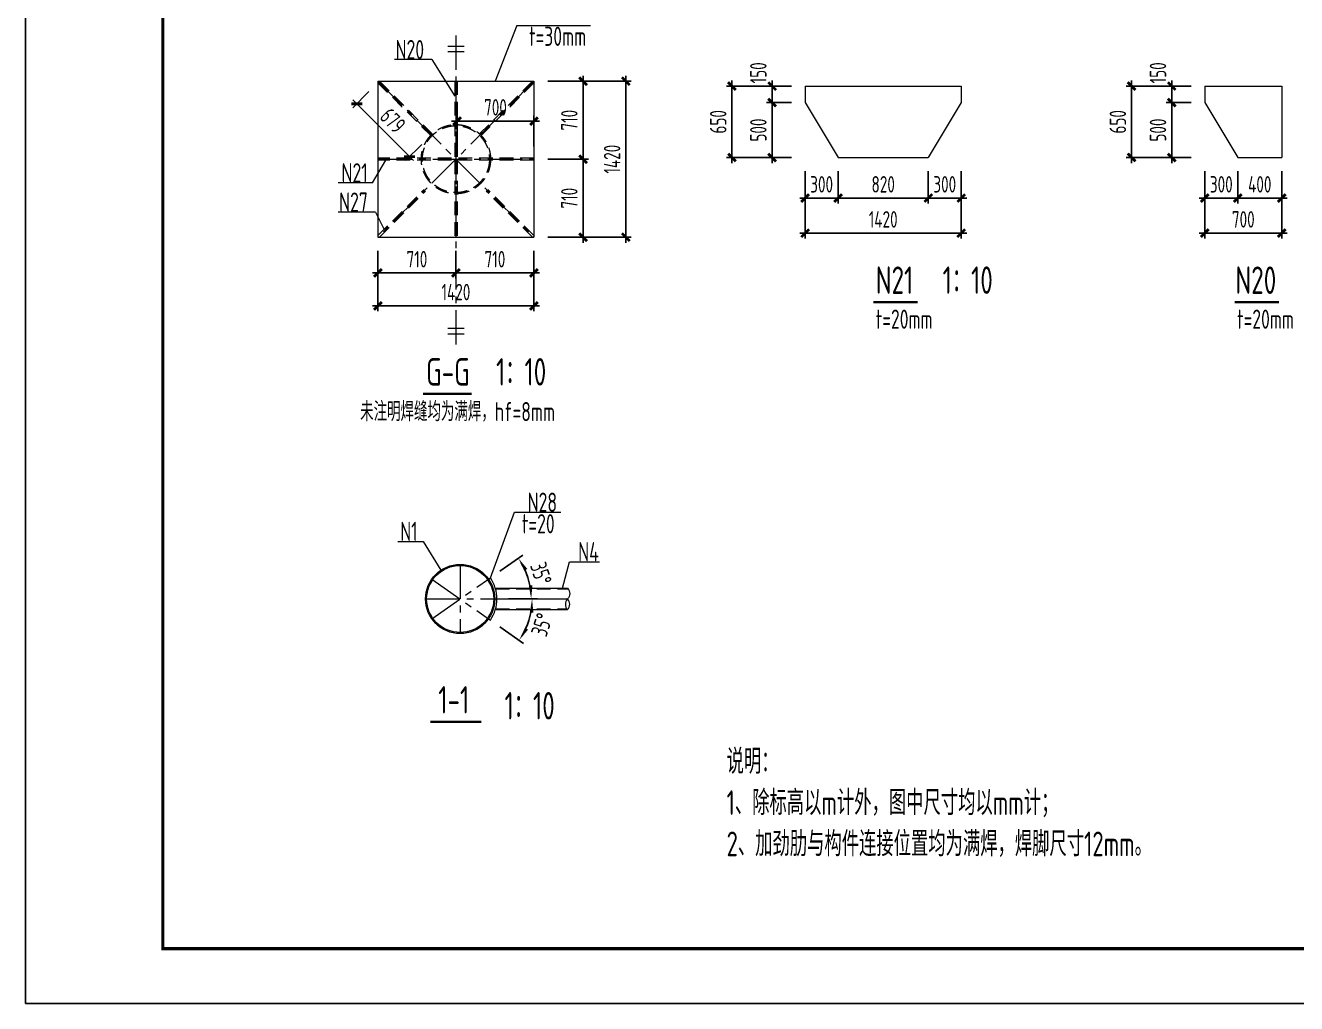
# Model space of a CAD drawing. Extents: x -2876908 to 633791, y -1383861 to 872234.
# Drawn here: x 160740 to 276402, y -1081910 to -992875 of the extents above; entities that cross this region are included whole.
import ezdxf
from ezdxf.enums import TextEntityAlignment as Align

# ---------------------------------------------------------------- set-up
doc = ezdxf.new("R2010")
doc.units = 0
doc.header["$LTSCALE"] = 5
doc.header["$MEASUREMENT"] = 0
doc.linetypes.add('CENTER', pattern=[2, 1.25, -0.25, 0.25, -0.25])
doc.linetypes.add('DASHED', pattern=[0.75, 0.5, -0.25])
doc.layers.get('0').update_dxf_attribs({"linetype": 'CONTINUOUS', "lineweight": 25})
doc.layers.get('DEFPOINTS').update_dxf_attribs({"color": 35, "linetype": 'CONTINUOUS', "lineweight": 13})
for name, color, linetype, lineweight in [('1粗实线', 1, 'CONTINUOUS', 30), ('3中心线', 6, 'CENTER', 18), ('4虚线', 2, 'DASHED', 18), ('5标注', 3, 'CONTINUOUS', 15), ('6文本', 7, 'CONTINUOUS', 15), ('8轮廓线', 4, 'CONTINUOUS', 15), ('DIM', 3, 'CONTINUOUS', 0), ('HFZT', 5, 'CONTINUOUS', 15), ('THIN', 7, 'CONTINUOUS', 0)]:
    doc.layers.add(name, color=color, linetype=linetype, lineweight=lineweight)
doc.layers.add('M_Dim', color=3, linetype='CONTINUOUS')
doc.styles.add('TSSD_Dimension', font='tssdeng.shx', dxfattribs={"width": 0.7, "bigfont": 'hztxt.shx'})
doc.styles.add('TSSD_NORM', font='tssdeng.shx', dxfattribs={"width": 0.7, "bigfont": 'hztxt.shx'})
doc.dimstyles.new('TSAN_100_100', dxfattribs={"dimtxt": 300, "dimasz": 100, "dimexe": 100, "dimexo": 250, "dimgap": 100, "dimtad": 2, "dimzin": 0, "dimdsep": 46, "dimtxsty": 'TSSD_Dimension', "dimblk": 'CLOSEDBLANK', "dimblk1": 'CLOSEDBLANK', "dimblk2": 'CLOSEDBLANK', "dimcen": 0, "dimdle": 100, "dimclrt": 7, "dimadec": 0, "dimazin": 0, "dimtfac": 1, "dimtdec": 0, "dimtix": 1, "dimtmove": 2, "dimatfit": 3, "dimldrblk": 'CLOSEDBLANK', "dimfxl": 1, "dimtolj": 1, "dimtzin": 0, "dimarcsym": 0})
doc.dimstyles.new('TSSD_100_100', dxfattribs={"dimtxt": 300, "dimasz": 100, "dimexe": 100, "dimexo": 250, "dimgap": 100, "dimtad": 1, "dimdec": 0, "dimzin": 0, "dimdsep": 46, "dimtxsty": 'TSSD_Dimension', "dimblk": 'ARCHTICK', "dimblk1": 'ARCHTICK', "dimblk2": 'ARCHTICK', "dimcen": 0, "dimdle": 100, "dimclrt": 7, "dimadec": 0, "dimazin": 0, "dimtfac": 1, "dimtdec": 0, "dimtix": 1, "dimtmove": 2, "dimatfit": 3, "dimfxl": 1, "dimtolj": 1, "dimtzin": 0, "dimarcsym": 0})

# ---------------------------------------------------------------- blocks, each defined once
blk = doc.blocks.new('施工设计图框')
at = {"color": 7, "linetype": 'Continuous'}
blk.add_lwpolyline([(-395.5, -13.5), (-395.5, 283.5), (24.5, 283.5), (24.5, -13.5), (-395.5, -13.5)], dxfattribs=at)
at = {"layer": '1粗实线', "color": 7, "linetype": 'Continuous', "const_width": 0.6}
blk.add_lwpolyline([(-370.5, -3.5), (-370.5, 273.5), (14.5, 273.5), (14.5, -3.5), (-370.5, -3.5)], dxfattribs=at)
at = {"layer": 'HFZT', "color": 2, "style": 'TSSD_NORM', "width": 0.7}
for tag, height, p in [('比例尺', 2.5, (7.25, 17.5)), ('图号', 2.5, (-20.49, 3.5)), ('日期', 2.5, (7.25, 3.5)), ('图名', 4, (-76.24, 0.75))]:
    blk.add_attdef(tag, text='', height=height, dxfattribs=at).set_placement(p, align=Align.MIDDLE)
blk = doc.blocks.new('_ArchTick')
at = {"color": 0, "linetype": 'ByBlock', "const_width": 0.5}
blk.add_lwpolyline([(-0.71, -0.71), (0.71, 0.71)], dxfattribs=at)
blk = doc.blocks.new('*D1401')
at = {"layer": 'DEFPOINTS', "color": 0, "transparency": 16777216}
for p in [(192812, -1012151), (199912, -1012151), (199912, -1015405)]:
    blk.add_point(p, dxfattribs=at)
at = {"layer": 'DIM', "color": 0, "lineweight": -2, "transparency": 16777216}
for p, q in [((192812, -1013401), (192812, -1015905)), ((199912, -1013401), (199912, -1015905)), ((192312, -1015405), (200412, -1015405))]:
    blk.add_line(p, q, dxfattribs=at)
at = {"layer": 'DIM', "color": 0, "lineweight": -2, "transparency": 16777216, "xscale": 500, "yscale": 500, "zscale": 500, "rotation": 180}
blk.add_blockref('_ArchTick', (192812, -1015405), dxfattribs=at)
at = {"layer": 'DIM', "color": 0, "lineweight": -2, "transparency": 16777216, "xscale": 500, "yscale": 500, "zscale": 500}
blk.add_blockref('_ArchTick', (199912, -1015405), dxfattribs=at)
at = {"layer": 'DIM', "color": 7, "transparency": 16777216, "insert": (196362, -1014155), "char_height": 1500, "attachment_point": 5, "style": 'TSSD_Dimension'}
blk.add_mtext('\\A1;710', dxfattribs=at)
blk = doc.blocks.new('*D1402')
at = {"layer": 'DEFPOINTS', "color": 0, "transparency": 16777216}
for p in [(199912, -1012151), (207012, -1012151), (207012, -1015405)]:
    blk.add_point(p, dxfattribs=at)
at = {"layer": 'DIM', "color": 0, "lineweight": -2, "transparency": 16777216}
for p, q in [((199912, -1013401), (199912, -1015905)), ((207012, -1013401), (207012, -1015905)), ((199412, -1015405), (207512, -1015405))]:
    blk.add_line(p, q, dxfattribs=at)
at = {"layer": 'DIM', "color": 0, "lineweight": -2, "transparency": 16777216, "xscale": 500, "yscale": 500, "zscale": 500, "rotation": 180}
blk.add_blockref('_ArchTick', (199912, -1015405), dxfattribs=at)
at = {"layer": 'DIM', "color": 0, "lineweight": -2, "transparency": 16777216, "xscale": 500, "yscale": 500, "zscale": 500}
blk.add_blockref('_ArchTick', (207012, -1015405), dxfattribs=at)
at = {"layer": 'DIM', "color": 7, "transparency": 16777216, "insert": (203462, -1014155), "char_height": 1500, "attachment_point": 5, "style": 'TSSD_Dimension'}
blk.add_mtext('\\A1;710', dxfattribs=at)
blk = doc.blocks.new('*D1403')
at = {"layer": 'DEFPOINTS', "color": 0, "transparency": 16777216}
for p in [(192812, -1012151), (207012, -1012151), (207012, -1018399)]:
    blk.add_point(p, dxfattribs=at)
at = {"layer": 'DIM', "color": 0, "lineweight": -2, "transparency": 16777216}
for p, q in [((192812, -1013401), (192812, -1018899)), ((207012, -1013401), (207012, -1018899)), ((192312, -1018399), (207512, -1018399))]:
    blk.add_line(p, q, dxfattribs=at)
at = {"layer": 'DIM', "color": 0, "lineweight": -2, "transparency": 16777216, "xscale": 500, "yscale": 500, "zscale": 500, "rotation": 180}
blk.add_blockref('_ArchTick', (192812, -1018399), dxfattribs=at)
at = {"layer": 'DIM', "color": 0, "lineweight": -2, "transparency": 16777216, "xscale": 500, "yscale": 500, "zscale": 500}
blk.add_blockref('_ArchTick', (207012, -1018399), dxfattribs=at)
at = {"layer": 'DIM', "color": 7, "transparency": 16777216, "insert": (199912, -1017149), "char_height": 1500, "attachment_point": 5, "style": 'TSSD_Dimension'}
blk.add_mtext('\\A1;1420', dxfattribs=at)
blk = doc.blocks.new('*D1404')
at = {"layer": 'DEFPOINTS', "color": 0, "transparency": 16777216}
for p in [(207012, -1005051), (211481, -1005051), (207012, -1012151)]:
    blk.add_point(p, dxfattribs=at)
at = {"layer": 'DIM', "color": 0, "lineweight": -2, "transparency": 16777216}
for p, q in [((208262, -1005051), (211981, -1005051)), ((211481, -1012651), (211481, -1004551)), ((208262, -1012151), (211981, -1012151))]:
    blk.add_line(p, q, dxfattribs=at)
at = {"layer": 'DIM', "color": 0, "lineweight": -2, "transparency": 16777216, "xscale": 500, "yscale": 500, "zscale": 500}
for p, rotation in [((211481, -1005051), 90), ((211481, -1012151), 270)]:
    blk.add_blockref('_ArchTick', p, dxfattribs=dict(at, rotation=rotation))
at = {"layer": 'DIM', "color": 7, "transparency": 16777216, "insert": (210231, -1008601), "char_height": 1500, "attachment_point": 5, "rotation": 90, "style": 'TSSD_Dimension'}
blk.add_mtext('\\A1;710', dxfattribs=at)
blk = doc.blocks.new('*D1405')
at = {"layer": 'DEFPOINTS', "color": 0, "transparency": 16777216}
for p in [(207012, -997951), (211481, -997951), (207012, -1005051)]:
    blk.add_point(p, dxfattribs=at)
at = {"layer": 'DIM', "color": 0, "lineweight": -2, "transparency": 16777216}
for p, q in [((208262, -997951), (211981, -997951)), ((211481, -1005551), (211481, -997451)), ((208262, -1005051), (211981, -1005051))]:
    blk.add_line(p, q, dxfattribs=at)
at = {"layer": 'DIM', "color": 0, "lineweight": -2, "transparency": 16777216, "xscale": 500, "yscale": 500, "zscale": 500}
for p, rotation in [((211481, -997951), 90), ((211481, -1005051), 270)]:
    blk.add_blockref('_ArchTick', p, dxfattribs=dict(at, rotation=rotation))
at = {"layer": 'DIM', "color": 7, "transparency": 16777216, "insert": (210231, -1001501), "char_height": 1500, "attachment_point": 5, "rotation": 90, "style": 'TSSD_Dimension'}
blk.add_mtext('\\A1;710', dxfattribs=at)
blk = doc.blocks.new('*D1406')
at = {"layer": 'DEFPOINTS', "color": 0, "transparency": 16777216}
for p in [(207012, -997951), (215371, -997951), (207012, -1012151)]:
    blk.add_point(p, dxfattribs=at)
at = {"layer": 'DIM', "color": 0, "lineweight": -2, "transparency": 16777216}
for p, q in [((208262, -997951), (215871, -997951)), ((215371, -1012651), (215371, -997451)), ((208262, -1012151), (215871, -1012151))]:
    blk.add_line(p, q, dxfattribs=at)
at = {"layer": 'DIM', "color": 0, "lineweight": -2, "transparency": 16777216, "xscale": 500, "yscale": 500, "zscale": 500}
for p, rotation in [((215371, -997951), 90), ((215371, -1012151), 270)]:
    blk.add_blockref('_ArchTick', p, dxfattribs=dict(at, rotation=rotation))
at = {"layer": 'DIM', "color": 7, "transparency": 16777216, "insert": (214121, -1005051), "char_height": 1500, "attachment_point": 5, "rotation": 90, "style": 'TSSD_Dimension'}
blk.add_mtext('\\A1;1420', dxfattribs=at)
blk = doc.blocks.new('*D1407')
at = {"layer": 'DEFPOINTS', "color": 0, "transparency": 16777216}
for p in [(192883, -998021), (197684, -1002823), (195690, -1004817)]:
    blk.add_point(p, dxfattribs=at)
at = {"layer": 'DIM', "color": 0, "lineweight": -2, "transparency": 16777216}
for p, q in [((191999, -998905), (190535, -1000369)), ((190535, -999662), (196044, -1005171)), ((196801, -1003707), (195337, -1005171))]:
    blk.add_line(p, q, dxfattribs=at)
at = {"layer": 'DIM', "color": 0, "lineweight": -2, "transparency": 16777216, "xscale": 500, "yscale": 500, "zscale": 500}
for p, rotation in [((190888, -1000015), 134.9999999999997), ((195690, -1004817), 314.9999999999997)]:
    blk.add_blockref('_ArchTick', p, dxfattribs=dict(at, rotation=rotation))
at = {"layer": 'DIM', "color": 7, "transparency": 16777216, "insert": (194173, -1001532), "char_height": 1500, "attachment_point": 5, "rotation": 315, "style": 'TSSD_Dimension'}
blk.add_mtext('\\A1;679', dxfattribs=at)
blk = doc.blocks.new('*D1408')
at = {"layer": 'DEFPOINTS', "color": 0, "transparency": 16777216}
for p in [(228679, -998401), (231689, -998401), (231689, -999901)]:
    blk.add_point(p, dxfattribs=at)
at = {"layer": 'DIM', "color": 0, "lineweight": -2, "transparency": 16777216}
for p, q in [((228679, -1000401), (228679, -997901)), ((230439, -998401), (228179, -998401)), ((230439, -999901), (228179, -999901))]:
    blk.add_line(p, q, dxfattribs=at)
at = {"layer": 'DIM', "color": 0, "lineweight": -2, "transparency": 16777216, "xscale": 500, "yscale": 500, "zscale": 500}
for p, rotation in [((228679, -998401), 90), ((228679, -999901), 270)]:
    blk.add_blockref('_ArchTick', p, dxfattribs=dict(at, rotation=rotation))
at = {"layer": 'DIM', "color": 7, "transparency": 16777216, "insert": (227429, -997191), "char_height": 1500, "attachment_point": 5, "rotation": 90, "style": 'TSSD_Dimension'}
blk.add_mtext('\\A1;150', dxfattribs=at)
blk = doc.blocks.new('*D1409')
at = {"layer": 'DEFPOINTS', "color": 0, "transparency": 16777216}
for p in [(231689, -999901), (228679, -1004901), (231689, -1004901)]:
    blk.add_point(p, dxfattribs=at)
at = {"layer": 'DIM', "color": 0, "lineweight": -2, "transparency": 16777216}
for p, q in [((230439, -999901), (228179, -999901)), ((228679, -999401), (228679, -1005401)), ((230439, -1004901), (228179, -1004901))]:
    blk.add_line(p, q, dxfattribs=at)
at = {"layer": 'DIM', "color": 0, "lineweight": -2, "transparency": 16777216, "xscale": 500, "yscale": 500, "zscale": 500}
for p, rotation in [((228679, -999901), 90), ((228679, -1004901), 270)]:
    blk.add_blockref('_ArchTick', p, dxfattribs=dict(at, rotation=rotation))
at = {"layer": 'DIM', "color": 7, "transparency": 16777216, "insert": (227429, -1002401), "char_height": 1500, "attachment_point": 5, "rotation": 90, "style": 'TSSD_Dimension'}
blk.add_mtext('\\A1;500', dxfattribs=at)
blk = doc.blocks.new('*D1410')
at = {"layer": 'DEFPOINTS', "color": 0, "transparency": 16777216}
for p in [(231689, -1004901), (234689, -1004901), (234689, -1008589)]:
    blk.add_point(p, dxfattribs=at)
at = {"layer": 'DIM', "color": 0, "lineweight": -2, "transparency": 16777216}
for p, q in [((231689, -1006151), (231689, -1009089)), ((234689, -1006151), (234689, -1009089)), ((231689, -1008589), (231189, -1008589)), ((231689, -1008589), (234689, -1008589)), ((234689, -1008589), (235189, -1008589))]:
    blk.add_line(p, q, dxfattribs=at)
at = {"layer": 'DIM', "color": 0, "lineweight": -2, "transparency": 16777216, "xscale": 500, "yscale": 500, "zscale": 500}
blk.add_blockref('_ArchTick', (231689, -1008589), dxfattribs=at)
at = {"layer": 'DIM', "color": 0, "lineweight": -2, "transparency": 16777216, "xscale": 500, "yscale": 500, "zscale": 500, "rotation": 180}
blk.add_blockref('_ArchTick', (234689, -1008589), dxfattribs=at)
at = {"layer": 'DIM', "color": 7, "transparency": 16777216, "insert": (233189, -1007339), "char_height": 1500, "attachment_point": 5, "style": 'TSSD_Dimension'}
blk.add_mtext('\\A1;300', dxfattribs=at)
blk = doc.blocks.new('*D1411')
at = {"layer": 'DEFPOINTS', "color": 0, "transparency": 16777216}
for p in [(234689, -1004901), (242889, -1004901), (242889, -1008589)]:
    blk.add_point(p, dxfattribs=at)
at = {"layer": 'DIM', "color": 0, "lineweight": -2, "transparency": 16777216}
for p, q in [((234689, -1006151), (234689, -1009089)), ((242889, -1006151), (242889, -1009089)), ((234189, -1008589), (243389, -1008589))]:
    blk.add_line(p, q, dxfattribs=at)
at = {"layer": 'DIM', "color": 0, "lineweight": -2, "transparency": 16777216, "xscale": 500, "yscale": 500, "zscale": 500, "rotation": 180}
blk.add_blockref('_ArchTick', (234689, -1008589), dxfattribs=at)
at = {"layer": 'DIM', "color": 0, "lineweight": -2, "transparency": 16777216, "xscale": 500, "yscale": 500, "zscale": 500}
blk.add_blockref('_ArchTick', (242889, -1008589), dxfattribs=at)
at = {"layer": 'DIM', "color": 7, "transparency": 16777216, "insert": (238789, -1007339), "char_height": 1500, "attachment_point": 5, "style": 'TSSD_Dimension'}
blk.add_mtext('\\A1;820', dxfattribs=at)
blk = doc.blocks.new('*D1412')
at = {"layer": 'DEFPOINTS', "color": 0, "transparency": 16777216}
for p in [(242889, -1004901), (245889, -1004901), (242889, -1008589)]:
    blk.add_point(p, dxfattribs=at)
at = {"layer": 'DIM', "color": 0, "lineweight": -2, "transparency": 16777216}
for p, q in [((242889, -1006151), (242889, -1009089)), ((245889, -1006151), (245889, -1009089)), ((242889, -1008589), (242389, -1008589)), ((245889, -1008589), (242889, -1008589)), ((245889, -1008589), (246389, -1008589))]:
    blk.add_line(p, q, dxfattribs=at)
at = {"layer": 'DIM', "color": 0, "lineweight": -2, "transparency": 16777216, "xscale": 500, "yscale": 500, "zscale": 500}
blk.add_blockref('_ArchTick', (242889, -1008589), dxfattribs=at)
at = {"layer": 'DIM', "color": 0, "lineweight": -2, "transparency": 16777216, "xscale": 500, "yscale": 500, "zscale": 500, "rotation": 180}
blk.add_blockref('_ArchTick', (245889, -1008589), dxfattribs=at)
at = {"layer": 'DIM', "color": 7, "transparency": 16777216, "insert": (244389, -1007339), "char_height": 1500, "attachment_point": 5, "style": 'TSSD_Dimension'}
blk.add_mtext('\\A1;300', dxfattribs=at)
blk = doc.blocks.new('*D1413')
at = {"layer": 'DEFPOINTS', "color": 0, "transparency": 16777216}
for p in [(231689, -1004901), (245889, -1004901), (245889, -1011780)]:
    blk.add_point(p, dxfattribs=at)
at = {"layer": 'DIM', "color": 0, "lineweight": -2, "transparency": 16777216}
for p, q in [((231689, -1006151), (231689, -1012280)), ((245889, -1006151), (245889, -1012280)), ((231189, -1011780), (246389, -1011780))]:
    blk.add_line(p, q, dxfattribs=at)
at = {"layer": 'DIM', "color": 0, "lineweight": -2, "transparency": 16777216, "xscale": 500, "yscale": 500, "zscale": 500, "rotation": 180}
blk.add_blockref('_ArchTick', (231689, -1011780), dxfattribs=at)
at = {"layer": 'DIM', "color": 0, "lineweight": -2, "transparency": 16777216, "xscale": 500, "yscale": 500, "zscale": 500}
blk.add_blockref('_ArchTick', (245889, -1011780), dxfattribs=at)
at = {"layer": 'DIM', "color": 7, "transparency": 16777216, "insert": (238789, -1010530), "char_height": 1500, "attachment_point": 5, "style": 'TSSD_Dimension'}
blk.add_mtext('\\A1;1420', dxfattribs=at)
blk = doc.blocks.new('*D1414')
at = {"layer": 'DEFPOINTS', "color": 0, "transparency": 16777216}
for p in [(207012, -1001585), (200012, -1005151), (207012, -1005151)]:
    blk.add_point(p, dxfattribs=at)
at = {"layer": 'DIM', "color": 0, "lineweight": -2, "transparency": 16777216}
for p, q in [((199512, -1001585), (207512, -1001585)), ((200012, -1003901), (200012, -1001085)), ((207012, -1003901), (207012, -1001085))]:
    blk.add_line(p, q, dxfattribs=at)
at = {"layer": 'DIM', "color": 0, "lineweight": -2, "transparency": 16777216, "xscale": 500, "yscale": 500, "zscale": 500, "rotation": 180}
blk.add_blockref('_ArchTick', (200012, -1001585), dxfattribs=at)
at = {"layer": 'DIM', "color": 0, "lineweight": -2, "transparency": 16777216, "xscale": 500, "yscale": 500, "zscale": 500}
blk.add_blockref('_ArchTick', (207012, -1001585), dxfattribs=at)
at = {"layer": 'DIM', "color": 7, "transparency": 16777216, "insert": (203512, -1000335), "char_height": 1500, "attachment_point": 5, "style": 'TSSD_Dimension'}
blk.add_mtext('\\A1;700', dxfattribs=at)
blk = doc.blocks.new('*D1415')
at = {"layer": 'DEFPOINTS', "color": 0, "transparency": 16777216}
for p in [(265043, -998401), (268053, -998401), (268053, -999901)]:
    blk.add_point(p, dxfattribs=at)
at = {"layer": 'DIM', "color": 0, "lineweight": -2, "transparency": 16777216}
for p, q in [((265043, -1000401), (265043, -997901)), ((266803, -998401), (264543, -998401)), ((266803, -999901), (264543, -999901))]:
    blk.add_line(p, q, dxfattribs=at)
at = {"layer": 'DIM', "color": 0, "lineweight": -2, "transparency": 16777216, "xscale": 500, "yscale": 500, "zscale": 500}
for p, rotation in [((265043, -998401), 90), ((265043, -999901), 270)]:
    blk.add_blockref('_ArchTick', p, dxfattribs=dict(at, rotation=rotation))
at = {"layer": 'DIM', "color": 7, "transparency": 16777216, "insert": (263793, -997191), "char_height": 1500, "attachment_point": 5, "rotation": 90, "style": 'TSSD_Dimension'}
blk.add_mtext('\\A1;150', dxfattribs=at)
blk = doc.blocks.new('*D1416')
at = {"layer": 'DEFPOINTS', "color": 0, "transparency": 16777216}
for p in [(268053, -999901), (265043, -1004901), (268053, -1004901)]:
    blk.add_point(p, dxfattribs=at)
at = {"layer": 'DIM', "color": 0, "lineweight": -2, "transparency": 16777216}
for p, q in [((266803, -999901), (264543, -999901)), ((265043, -999401), (265043, -1005401)), ((266803, -1004901), (264543, -1004901))]:
    blk.add_line(p, q, dxfattribs=at)
at = {"layer": 'DIM', "color": 0, "lineweight": -2, "transparency": 16777216, "xscale": 500, "yscale": 500, "zscale": 500}
for p, rotation in [((265043, -999901), 90), ((265043, -1004901), 270)]:
    blk.add_blockref('_ArchTick', p, dxfattribs=dict(at, rotation=rotation))
at = {"layer": 'DIM', "color": 7, "transparency": 16777216, "insert": (263793, -1002401), "char_height": 1500, "attachment_point": 5, "rotation": 90, "style": 'TSSD_Dimension'}
blk.add_mtext('\\A1;500', dxfattribs=at)
blk = doc.blocks.new('*D1417')
at = {"layer": 'DEFPOINTS', "color": 0, "transparency": 16777216}
for p in [(268053, -1004901), (271053, -1004901), (271053, -1008589)]:
    blk.add_point(p, dxfattribs=at)
at = {"layer": 'DIM', "color": 0, "lineweight": -2, "transparency": 16777216}
for p, q in [((268053, -1006151), (268053, -1009089)), ((271053, -1006151), (271053, -1009089)), ((268053, -1008589), (267553, -1008589)), ((268053, -1008589), (271053, -1008589)), ((271053, -1008589), (271553, -1008589))]:
    blk.add_line(p, q, dxfattribs=at)
at = {"layer": 'DIM', "color": 0, "lineweight": -2, "transparency": 16777216, "xscale": 500, "yscale": 500, "zscale": 500}
blk.add_blockref('_ArchTick', (268053, -1008589), dxfattribs=at)
at = {"layer": 'DIM', "color": 0, "lineweight": -2, "transparency": 16777216, "xscale": 500, "yscale": 500, "zscale": 500, "rotation": 180}
blk.add_blockref('_ArchTick', (271053, -1008589), dxfattribs=at)
at = {"layer": 'DIM', "color": 7, "transparency": 16777216, "insert": (269553, -1007339), "char_height": 1500, "attachment_point": 5, "style": 'TSSD_Dimension'}
blk.add_mtext('\\A1;300', dxfattribs=at)
blk = doc.blocks.new('*D1418')
at = {"layer": 'DEFPOINTS', "color": 0, "transparency": 16777216}
for p in [(271053, -1004901), (275053, -1004901), (275053, -1008589)]:
    blk.add_point(p, dxfattribs=at)
at = {"layer": 'DIM', "color": 0, "lineweight": -2, "transparency": 16777216}
for p, q in [((271053, -1006151), (271053, -1009089)), ((275053, -1006151), (275053, -1009089)), ((270553, -1008589), (275553, -1008589))]:
    blk.add_line(p, q, dxfattribs=at)
at = {"layer": 'DIM', "color": 0, "lineweight": -2, "transparency": 16777216, "xscale": 500, "yscale": 500, "zscale": 500, "rotation": 180}
blk.add_blockref('_ArchTick', (271053, -1008589), dxfattribs=at)
at = {"layer": 'DIM', "color": 0, "lineweight": -2, "transparency": 16777216, "xscale": 500, "yscale": 500, "zscale": 500}
blk.add_blockref('_ArchTick', (275053, -1008589), dxfattribs=at)
at = {"layer": 'DIM', "color": 7, "transparency": 16777216, "insert": (273053, -1007339), "char_height": 1500, "attachment_point": 5, "style": 'TSSD_Dimension'}
blk.add_mtext('\\A1;400', dxfattribs=at)
blk = doc.blocks.new('*D1419')
at = {"layer": 'DEFPOINTS', "color": 0, "transparency": 16777216}
for p in [(268053, -1004901), (275053, -1004901), (275053, -1011780)]:
    blk.add_point(p, dxfattribs=at)
at = {"layer": 'DIM', "color": 0, "lineweight": -2, "transparency": 16777216}
for p, q in [((268053, -1006151), (268053, -1012280)), ((275053, -1006151), (275053, -1012280)), ((267553, -1011780), (275553, -1011780))]:
    blk.add_line(p, q, dxfattribs=at)
at = {"layer": 'DIM', "color": 0, "lineweight": -2, "transparency": 16777216, "xscale": 500, "yscale": 500, "zscale": 500, "rotation": 180}
blk.add_blockref('_ArchTick', (268053, -1011780), dxfattribs=at)
at = {"layer": 'DIM', "color": 0, "lineweight": -2, "transparency": 16777216, "xscale": 500, "yscale": 500, "zscale": 500}
blk.add_blockref('_ArchTick', (275053, -1011780), dxfattribs=at)
at = {"layer": 'DIM', "color": 7, "transparency": 16777216, "insert": (271553, -1010530), "char_height": 1500, "attachment_point": 5, "style": 'TSSD_Dimension'}
blk.add_mtext('\\A1;700', dxfattribs=at)
blk = doc.blocks.new('*D1420')
at = {"layer": 'DEFPOINTS', "color": 0, "transparency": 16777216}
for p in [(225027, -998401), (230439, -998401), (230439, -1004901)]:
    blk.add_point(p, dxfattribs=at)
at = {"layer": 'DIM', "color": 0, "lineweight": -2, "transparency": 16777216}
for p, q in [((225027, -1005401), (225027, -997901)), ((229189, -998401), (224527, -998401)), ((229189, -1004901), (224527, -1004901))]:
    blk.add_line(p, q, dxfattribs=at)
at = {"layer": 'DIM', "color": 0, "lineweight": -2, "transparency": 16777216, "xscale": 500, "yscale": 500, "zscale": 500}
for p, rotation in [((225027, -998401), 90), ((225027, -1004901), 270)]:
    blk.add_blockref('_ArchTick', p, dxfattribs=dict(at, rotation=rotation))
at = {"layer": 'DIM', "color": 7, "transparency": 16777216, "insert": (223777, -1001651), "char_height": 1500, "attachment_point": 5, "rotation": 90, "style": 'TSSD_Dimension'}
blk.add_mtext('\\A1;650', dxfattribs=at)
blk = doc.blocks.new('*D1421')
at = {"layer": 'DEFPOINTS', "color": 0, "transparency": 16777216}
for p in [(261391, -998401), (266803, -998401), (266803, -1004901)]:
    blk.add_point(p, dxfattribs=at)
at = {"layer": 'DIM', "color": 0, "lineweight": -2, "transparency": 16777216}
for p, q in [((261391, -1005401), (261391, -997901)), ((265553, -998401), (260891, -998401)), ((265553, -1004901), (260891, -1004901))]:
    blk.add_line(p, q, dxfattribs=at)
at = {"layer": 'DIM', "color": 0, "lineweight": -2, "transparency": 16777216, "xscale": 500, "yscale": 500, "zscale": 500}
for p, rotation in [((261391, -998401), 90), ((261391, -1004901), 270)]:
    blk.add_blockref('_ArchTick', p, dxfattribs=dict(at, rotation=rotation))
at = {"layer": 'DIM', "color": 7, "transparency": 16777216, "insert": (260141, -1001651), "char_height": 1500, "attachment_point": 5, "rotation": 90, "style": 'TSSD_Dimension'}
blk.add_mtext('\\A1;650', dxfattribs=at)
blk = doc.blocks.new('_ClosedBlank')
at = {"color": 0}
blk.add_lwpolyline([(0, 0, 0, 0.658, 0), (-2.5, 0, 0.658, 0.658, 0)], format="xyseb", dxfattribs=at)
blk = doc.blocks.new('*D1430')
at = {"layer": 'DEFPOINTS', "color": 0, "transparency": 16777216}
for p in [(202879, -1043275), (206625, -1043775), (197148, -1045081), (203448, -1045081), (197718, -1046888)]:
    blk.add_point(p, dxfattribs=at)
at = {"layer": 'DIM', "color": 0, "lineweight": -2, "transparency": 16777216}
for p, q in [((203903, -1042558), (206000, -1041089)), ((204698, -1045081), (207259, -1045081))]:
    blk.add_line(p, q, dxfattribs=at)
blk.add_arc((200298, -1045081), 6460, 4.4356, 30.5644, dxfattribs=at)
at = {"layer": 'DIM', "color": 0, "lineweight": -2, "transparency": 16777216, "xscale": 500, "yscale": 500, "zscale": 500}
for p, rotation in [((205590, -1041376), 122.7822018571978), ((206759, -1045081), 272.2177981428035)]:
    blk.add_blockref('_ClosedBlank', p, dxfattribs=dict(at, rotation=rotation))
at = {"layer": 'DIM', "color": 7, "transparency": 16777216, "insert": (207652, -1042763), "char_height": 1500, "attachment_point": 5, "rotation": 287.5, "style": 'TSSD_Dimension'}
blk.add_mtext('\\A1;35°', dxfattribs=at)
blk = doc.blocks.new('*D1431')
at = {"layer": 'DEFPOINTS', "color": 0, "transparency": 16777216}
for p in [(197718, -1043275), (197148, -1045081), (203448, -1045081), (202879, -1046888), (206307, -1047673)]:
    blk.add_point(p, dxfattribs=at)
at = {"layer": 'DIM', "color": 0, "lineweight": -2, "transparency": 16777216}
for p, q in [((204698, -1045081), (207342, -1045081)), ((203903, -1047605), (206068, -1049121))]:
    blk.add_line(p, q, dxfattribs=at)
blk.add_arc((200298, -1045081), 6544, 329.37912, 355.62088, dxfattribs=at)
at = {"layer": 'DIM', "color": 0, "lineweight": -2, "transparency": 16777216, "xscale": 500, "yscale": 500, "zscale": 500}
for p, rotation in [((206842, -1045081), 87.81044020252888), ((205658, -1048835), 237.1895597974719)]:
    blk.add_blockref('_ClosedBlank', p, dxfattribs=dict(at, rotation=rotation))
at = {"layer": 'DIM', "color": 7, "transparency": 16777216, "insert": (207731, -1047425), "char_height": 1500, "attachment_point": 5, "rotation": 72.5, "style": 'TSSD_Dimension'}
blk.add_mtext('\\A1;35°', dxfattribs=at)

msp = doc.modelspace()

# ---------------------------------------------------------------- linework, layer by layer
at = {"layer": '3中心线', "ltscale": 500}
for p, q in [((199911.81, -993789.987), (199911.81, -1021966.202)), ((192811.81, -997950.502), (207011.81, -1012150.502)), ((207011.81, -997950.502), (192811.81, -1012150.502)), ((199911.81, -997950.502), (199911.81, -1012150.502)), ((192811.81, -1005050.502), (207011.81, -1005050.502)), ((200298.259, -1041931.395), (200298.259, -1048231.395)), ((197717.93, -1046888.161), (202878.588, -1043274.629)), ((197717.93, -1043274.629), (202878.588, -1046888.161)), ((197148.259, -1045081.395), (203448.259, -1045081.395)), ((197148.259, -1045081.395), (210068.526, -1045081.395))]:
    msp.add_line(p, q, dxfattribs=at)
at = {"layer": '4虚线', "ltscale": 500}
for p, q in [((192811.81, -998091.924), (197614.835, -1002894.949)), ((192953.231, -997950.502), (197756.257, -1002753.528)), ((199811.81, -997950.502), (199811.81, -1004950.502)), ((200011.81, -997950.502), (200011.81, -1004950.502)), ((206870.388, -997950.502), (202067.363, -1002753.528)), ((207011.81, -998091.924), (202208.784, -1002894.949)), ((207011.81, -1004950.502), (192811.81, -1004950.502)), ((207011.81, -1005150.502), (192811.81, -1005150.502)), ((199811.81, -1005150.502), (199811.81, -1012150.502)), ((200011.81, -1005150.502), (200011.81, -1012150.502)), ((192811.81, -1012009.081), (197013.556, -1007807.335)), ((192953.231, -1012150.502), (197154.977, -1007948.756)), ((206870.388, -1012150.502), (202668.642, -1007948.756)), ((207011.81, -1012009.081), (202810.064, -1007807.335)), ((203522.293, -1044171.395), (210119.575, -1044171.395)), ((203522.293, -1045991.395), (210017.476, -1045991.395))]:
    msp.add_line(p, q, dxfattribs=at)
for radius in [3150, 3050]:
    msp.add_circle((199911.81, -1005050.502), radius, dxfattribs=at)
at = {"layer": '5标注'}
for p, q in [((205443.955, -992891.343), (203475.742, -997950.502)), ((205443.955, -992891.343), (212154.985, -992891.343)), ((197704.779, -995983.708), (194317.437, -995983.708)), ((197704.779, -995983.708), (199811.81, -999302.116)), ((192953.231, -997950.502), (192811.81, -998091.924)), ((192318.148, -1007200.195), (193526.857, -1005150.502)), ((192318.148, -1007200.195), (189183.244, -1007200.195)), ((192587.536, -1009865.563), (189200.194, -1009865.563)), ((192587.536, -1009865.563), (193382.542, -1011438.349)), ((203042.418, -1043159.914), (205242.449, -1037183.964)), ((205242.449, -1037183.964), (209453.649, -1037183.964)), ((194618.265, -1039838.101), (196924.654, -1039838.101)), ((196924.654, -1039838.101), (198535.625, -1042470.72)), ((209612.972, -1044111.395), (210249.548, -1041686.228)), ((210249.548, -1041686.228), (212987.438, -1041686.228)), ((202878.588, -1043274.629), (203042.418, -1043159.914))]:
    msp.add_line(p, q, dxfattribs=at)
at = {"layer": '8轮廓线'}
for p, q in [((192811.81, -997950.502), (207011.81, -997950.502)), ((192811.81, -997950.502), (192811.81, -1012150.502)), ((207011.81, -997950.502), (207011.81, -1012150.502)), ((231688.986, -998400.502), (231688.986, -999900.502)), ((231688.986, -998400.502), (245888.986, -998400.502)), ((245888.986, -998400.502), (245888.986, -999900.502)), ((268053.111, -998400.502), (268053.111, -999900.502)), ((268053.111, -998400.502), (275053.111, -998400.502)), ((275053.111, -998400.502), (275053.111, -1004900.502)), ((231688.986, -999900.502), (234688.986, -1004900.502)), ((245888.986, -999900.502), (242888.986, -1004900.502)), ((268053.111, -999900.502), (271053.111, -1004900.502)), ((234688.986, -1004900.502), (242888.986, -1004900.502)), ((271053.111, -1004900.502), (275053.111, -1004900.502)), ((192811.81, -1012150.502), (207011.81, -1012150.502)), ((203504.752, -1044111.395), (210068.526, -1044111.395)), ((203504.752, -1046051.395), (210068.526, -1046051.395)), ((202878.588, -1046888.161), (203042.418, -1047002.876))]:
    msp.add_line(p, q, dxfattribs=at)
for radius in [3150, 3050]:
    msp.add_circle((200298.259, -1045081.395), radius, dxfattribs=at)
msp.add_arc((200298.259, -1045081.395), 3350, 325, 35, dxfattribs=at)
at = {"layer": 'M_Dim'}
for points in [[(237904.12, -1018063.406, 200, 200, 0), (241926.019, -1018063.406, 200, 200, 0)], [(270782.74, -1018063.406, 200, 200, 0), (274804.638, -1018063.406, 200, 200, 0)], [(196907.906, -1026409.264, 200, 200, 0), (201348.145, -1026409.264, 200, 200, 0)], [(197586.063, -1056263.056, 200, 200, 0), (202237.556, -1056263.056, 200, 200, 0)]]:
    msp.add_lwpolyline(points, format="xyseb", dxfattribs=at)
at = {"layer": 'THIN'}
for p, q in [((200661.81, -994789.987), (199161.81, -994789.987)), ((200661.81, -995289.987), (199161.81, -995289.987)), ((200661.81, -1020466.202), (199161.81, -1020466.202)), ((200661.81, -1020966.202), (199161.81, -1020966.202))]:
    msp.add_line(p, q, dxfattribs=at)
msp.add_lwpolyline([(210068.526, -1044111.395, -0.4), (210068.526, -1045081.395, 0.4), (210068.526, -1046051.395, 0.4), (210068.526, -1045081.395, -0.4)], format="xyb", dxfattribs=at)

# ---------------------------------------------------------------- block references
at = {"xscale": 500, "yscale": 500, "zscale": 500}
msp.add_blockref('施工设计图框', (358492.46, -1075159.694), dxfattribs=at)

# ---------------------------------------------------------------- texts
at = {"layer": '5标注', "color": 7, "style": 'TSSD_NORM', "width": 0.7}
for s, p in [('t=30mm', (209163.679, -993861.872)), ('t=20mm', (240697.785, -1019611.523)), ('t=20mm', (273576.404, -1019611.523)), ('未注明焊缝均为满焊，hf=8mm', (200064.865, -1027957.381))]:
    msp.add_text(s, height=1750, dxfattribs=at).set_placement(p, align=Align.MIDDLE)
at = {"layer": '5标注', "color": 7, "char_height": 1750, "style": 'TSSD_NORM'}
for s, insert, attachment_point in [('N20', (197016.538, -995951.208), 9), ('N21', (191882.345, -1007167.695), 9), ('N27', (191899.295, -1009833.063), 9), ('N28', (206430.612, -1037151.464), 7), ('t=20', (205911.71, -1039108.413), 7), ('N1', (194836.649, -1039805.601), 7), ('N4', (211030.932, -1041653.728), 7)]:
    msp.add_mtext(s, dxfattribs=dict(at, insert=insert, attachment_point=attachment_point))
at = {"layer": '6文本', "style": 'TSSD_NORM', "width": 0.7}
for s, p in [('N21', (239818.199, -1016060.201)), ('1：10', (246481.891, -1016060.201)), ('N20', (272696.819, -1016060.201)), ('G-G', (199185.279, -1024406.058)), ('1：10', (205848.97, -1024406.058)), ('1-1', (199715.428, -1054259.851)), ('1：10', (206623.853, -1054801.048))]:
    msp.add_text(s, height=2500, dxfattribs=at).set_placement(p, align=Align.MIDDLE)
at = {"layer": '6文本', "insert": (224540.173, -1058744.428), "char_height": 2250, "width": 195290.43481, "attachment_point": 1, "style": 'TSSD_NORM'}
msp.add_mtext('说明：\\P1、除标高以m计外，图中尺寸均以mm计；\\P2、加劲肋与构件连接位置均为满焊，焊脚尺寸12mm。', dxfattribs=at)

# ---------------------------------------------------------------- dimensions: what is measured, and where the dimension line sits
at = {"layer": 'DIM'}
for base, p1, p2, picture, middle in [((228679.33, -998400.502), (231688.986, -999900.502), (231688.986, -998400.502), '*D1408', (227429.33, -997190.887)), ((265043.456, -998400.502), (268053.111, -999900.502), (268053.111, -998400.502), '*D1415', (263793.456, -997190.887))]:
    dim = msp.add_linear_dim(base=base, p1=p1, p2=p2, angle=90, dimstyle='TSSD_100_100', override={"dimtxt": 1500, "dimasz": 500, "dimexe": 500, "dimexo": 1250, "dimgap": 500, "dimlfac": 0.1, "dimdle": 500}, dxfattribs=at)
    dim.commit()
    dim.dimension.update_dxf_attribs({"geometry": picture, "text_midpoint": middle, "dimtype": 160})
dim = msp.add_aligned_dim(p1=(192882.52, -998021.213), p2=(197684.423, -1002823.116), distance=-2820.141, dimstyle='TSSD_100_100', override={"dimtxt": 1500, "dimasz": 500, "dimexe": 500, "dimexo": 1250, "dimgap": 500, "dimlfac": 0.1, "dimdle": 500}, dxfattribs=at)
dim.commit()
dim.dimension.update_dxf_attribs({"geometry": '*D1407', "text_midpoint": (194173.214, -1001532.422)})
for base, p1, p2, angle, picture, middle in [((211481.027, -997950.502), (207011.81, -1005050.502), (207011.81, -997950.502), 90, '*D1405', (210231.027, -1001500.502)), ((215370.883, -997950.502), (207011.81, -1012150.502), (207011.81, -997950.502), 90, '*D1406', (214120.883, -1005050.502)), ((225026.76, -998400.502), (230438.986, -1004900.502), (230438.986, -998400.502), 90, '*D1420', (223776.76, -1001650.502)), ((261390.886, -998400.502), (266803.111, -1004900.502), (266803.111, -998400.502), 90, '*D1421', (260140.886, -1001650.502)), ((228679.33, -1004900.502), (231688.986, -999900.502), (231688.986, -1004900.502), 90, '*D1409', (227429.33, -1002400.502)), ((265043.456, -1004900.502), (268053.111, -999900.502), (268053.111, -1004900.502), 90, '*D1416', (263793.456, -1002400.502)), ((211481.027, -1005050.502), (207011.81, -1012150.502), (207011.81, -1005050.502), 90, '*D1404', (210231.027, -1008600.502)), ((242888.986, -1008589.276), (245888.986, -1004900.502), (242888.986, -1004900.502), 180, '*D1412', (244388.986, -1007339.276))]:
    dim = msp.add_linear_dim(base=base, p1=p1, p2=p2, angle=angle, dimstyle='TSSD_100_100', override={"dimtxt": 1500, "dimasz": 500, "dimexe": 500, "dimexo": 1250, "dimgap": 500, "dimlfac": 0.1, "dimdle": 500}, dxfattribs=at)
    dim.commit()
    dim.dimension.update_dxf_attribs({"geometry": picture, "text_midpoint": middle})
for base, p1, p2, picture, middle in [((207011.81, -1001585.137), (200011.81, -1005150.502), (207011.81, -1005150.502), '*D1414', (203511.81, -1000335.137)), ((234688.986, -1008589.276), (231688.986, -1004900.502), (234688.986, -1004900.502), '*D1410', (233188.986, -1007339.276)), ((245888.986, -1011779.81), (231688.986, -1004900.502), (245888.986, -1004900.502), '*D1413', (238788.986, -1010529.81)), ((242888.986, -1008589.276), (234688.986, -1004900.502), (242888.986, -1004900.502), '*D1411', (238788.986, -1007339.276)), ((271053.111, -1008589.276), (268053.111, -1004900.502), (271053.111, -1004900.502), '*D1417', (269553.111, -1007339.276)), ((275053.111, -1011779.81), (268053.111, -1004900.502), (275053.111, -1004900.502), '*D1419', (271553.111, -1010529.81)), ((275053.111, -1008589.276), (271053.111, -1004900.502), (275053.111, -1004900.502), '*D1418', (273053.111, -1007339.276)), ((199911.81, -1015404.976), (192811.81, -1012150.502), (199911.81, -1012150.502), '*D1401', (196361.81, -1014154.976)), ((207011.81, -1018398.973), (192811.81, -1012150.502), (207011.81, -1012150.502), '*D1403', (199911.81, -1017148.973)), ((207011.81, -1015404.976), (199911.81, -1012150.502), (207011.81, -1012150.502), '*D1402', (203461.81, -1014154.976))]:
    dim = msp.add_linear_dim(base=base, p1=p1, p2=p2, dimstyle='TSSD_100_100', override={"dimtxt": 1500, "dimasz": 500, "dimexe": 500, "dimexo": 1250, "dimgap": 500, "dimlfac": 0.1, "dimdle": 500}, dxfattribs=at)
    dim.commit()
    dim.dimension.update_dxf_attribs({"geometry": picture, "text_midpoint": middle})
for base, line1, line2, picture, middle in [((206625.04, -1043775.019), ((197148.259, -1045081.395), (203448.259, -1045081.395)), ((197717.93, -1046888.161), (202878.588, -1043274.629)), '*D1430', (207651.651, -1042762.879)), ((206306.626, -1047673.151), ((197717.93, -1043274.629), (202878.588, -1046888.161)), ((197148.259, -1045081.395), (203448.259, -1045081.395)), '*D1431', (207731.072, -1047424.952))]:
    dim = msp.add_angular_dim_2l(base=base, line1=line1, line2=line2, dimstyle='TSAN_100_100', override={"dimtxt": 1500, "dimasz": 500, "dimexe": 500, "dimexo": 1250, "dimgap": 500}, dxfattribs=at)
    dim.commit()
    dim.dimension.update_dxf_attribs({"geometry": picture, "text_midpoint": middle})

doc.saveas('drawing.dxf')
